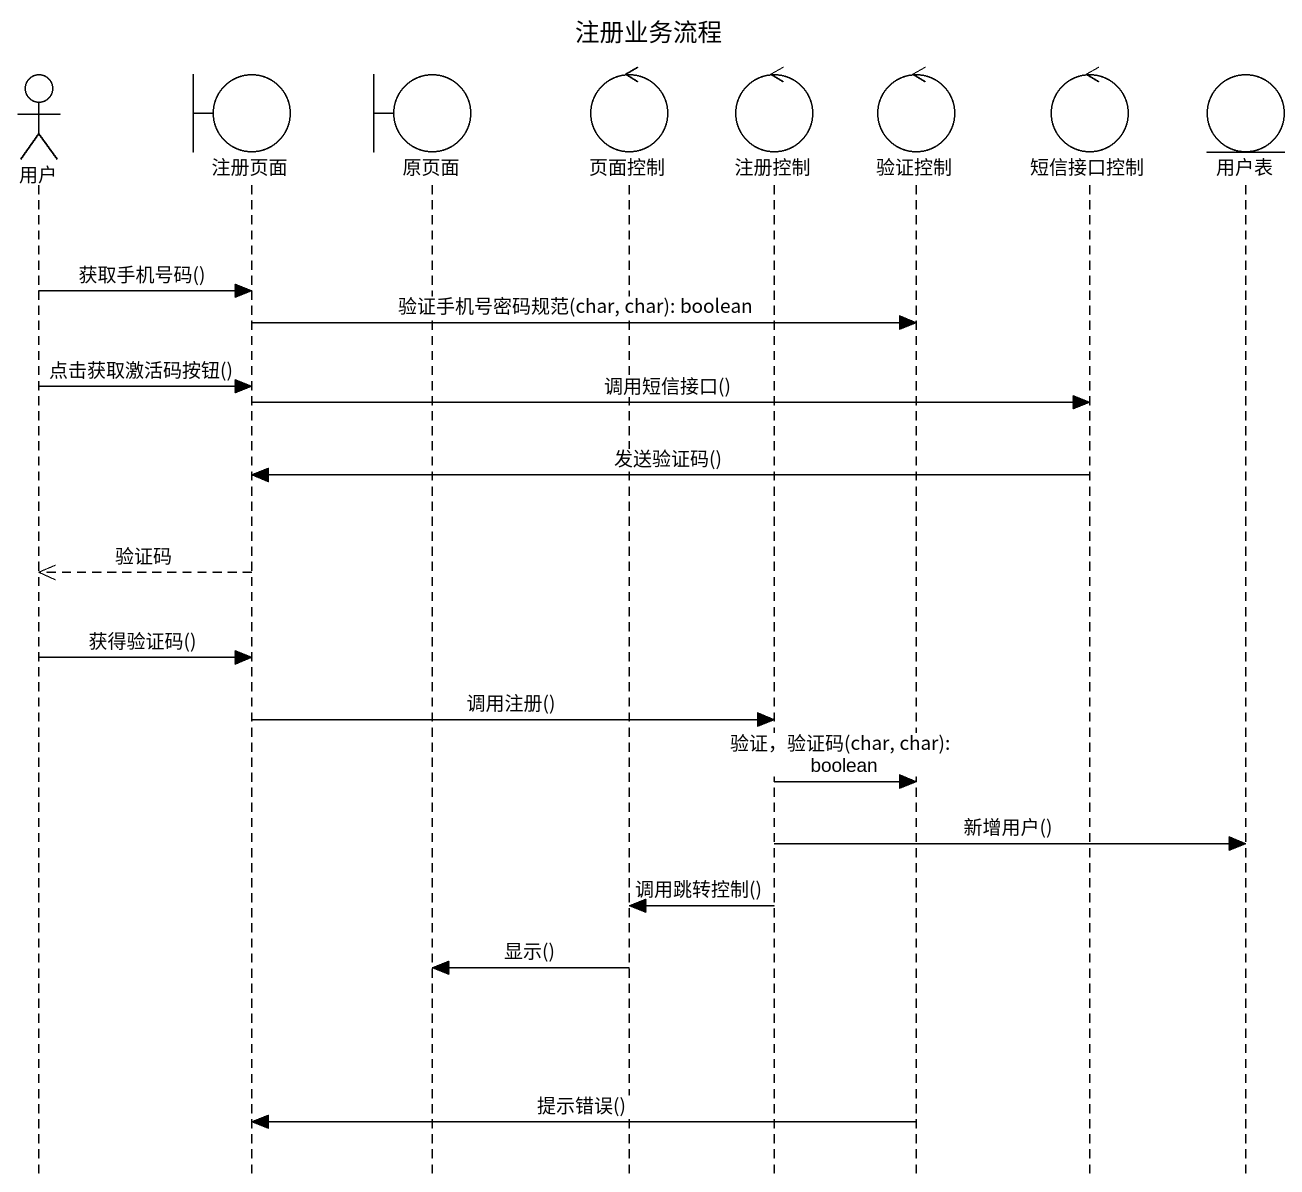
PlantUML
@startuml
title 注册业务流程
hide footbox
actor 用户
boundary 注册页面
boundary 原页面
control 页面控制
control 注册控制
control 验证控制
control 短信接口控制
entity 用户表

用户 -> 注册页面 : 获取手机号码()
注册页面 -> 验证控制 : 验证手机号密码规范(char, char): boolean
用户 -> 注册页面 : 点击获取激活码按钮()
注册页面 -> 短信接口控制 : 调用短信接口()
短信接口控制 -> 注册页面 : 发送验证码()
注册页面 -->> 用户 : 验证码
用户 -> 注册页面 : 获得验证码()
注册页面 -> 注册控制 : 调用注册()
注册控制 -> 验证控制 : 验证，验证码(char, char): boolean
注册控制 -> 用户表 : 新增用户()
注册控制 -> 页面控制 : 调用跳转控制()
页面控制 -> 原页面 : 显示()
验证控制 -> 注册页面 : 提示错误()
@enduml
